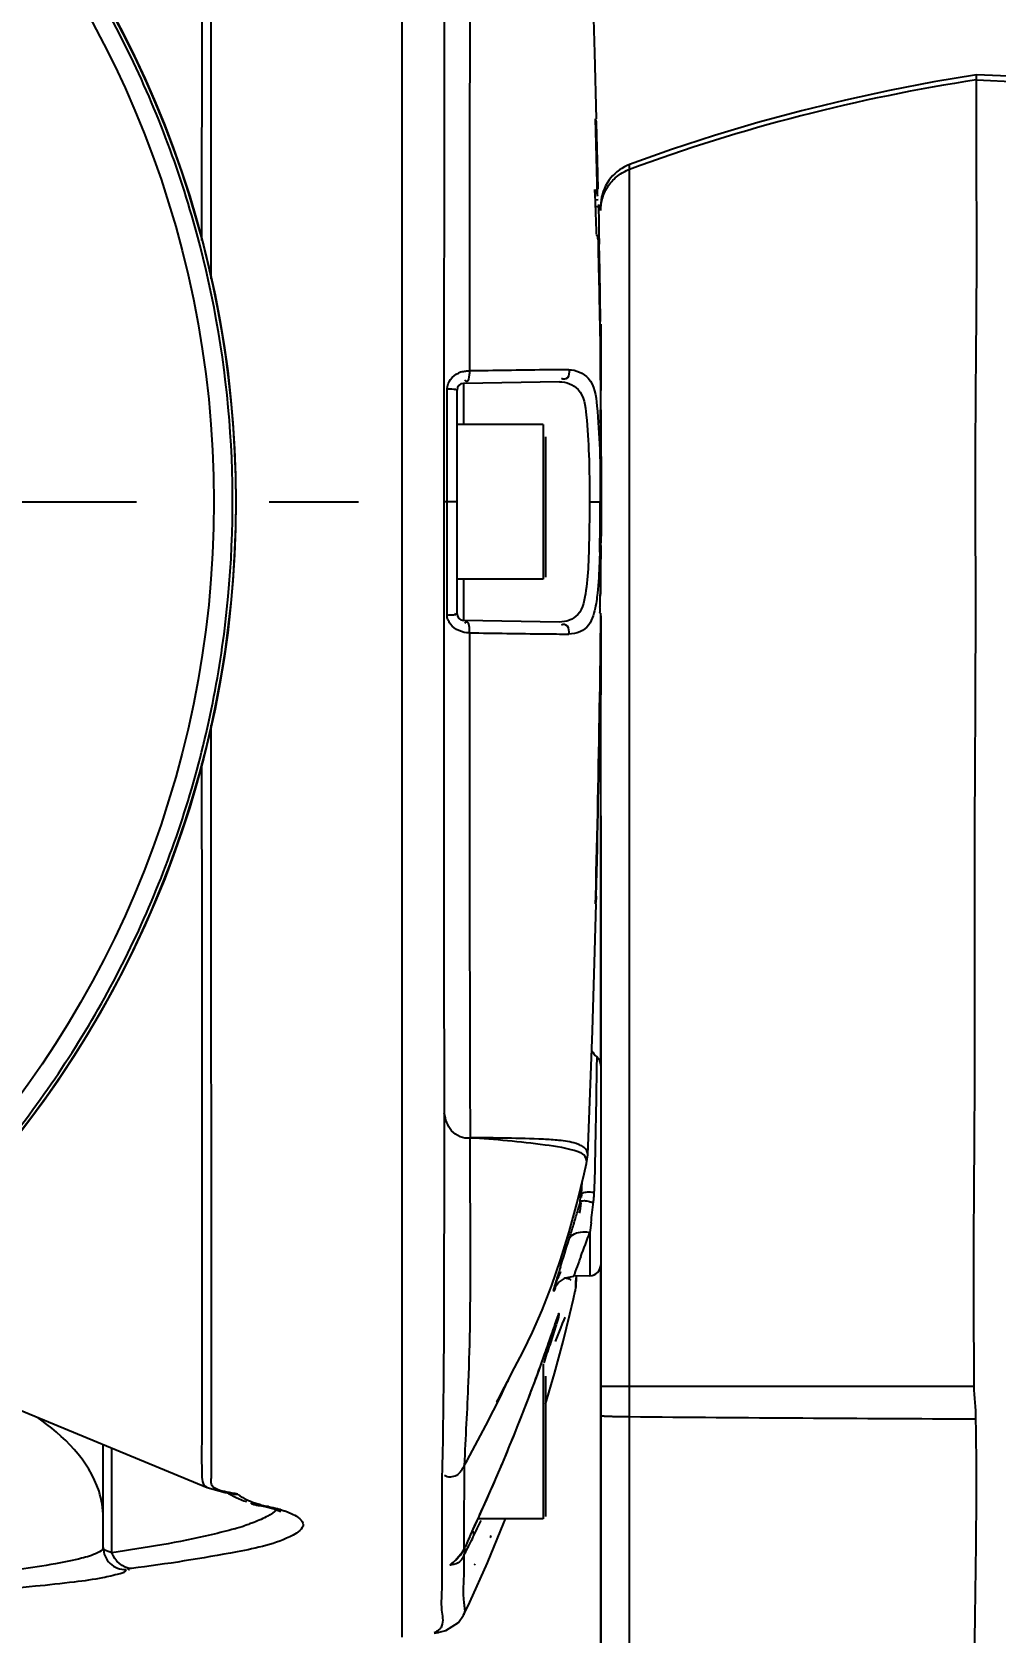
# Model space of a CAD drawing. Header units: millimetres. Extents: x 4086 to 8300, y 123 to 1549.
# Drawn here: x 7161.54 to 7172.44, y 827.44 to 845.55 of the extents above; entities that cross this region are included whole.
import ezdxf

# ---------------------------------------------------------------- set-up
doc = ezdxf.new("R2010")
doc.units = ezdxf.units.MM
doc.linetypes.add('CENTER', pattern=[0.6, 0.375, -0.075, 0.075, -0.075])
for name, color, linetype in [('中心线', 7, 'Continuous'), ('外形图', 7, 'Continuous'), ('尺寸标注', 7, 'Continuous')]:
    doc.layers.add(name, color=color, linetype=linetype)
doc.styles.add('思源黑', font='SourceHanSansCN-Normal.ttf')
doc.dimstyles.new('尺寸标注_1_4比例', dxfattribs={"dimtxt": 7, "dimasz": 6, "dimexe": 2, "dimexo": 1.5, "dimgap": 1, "dimtad": 1, "dimdec": 1, "dimlfac": 4, "dimdsep": 46, "dimtxsty": '思源黑', "dimcen": 0.09, "dimadec": 0, "dimazin": 0, "dimtp": 0.01, "dimtm": 0.01, "dimtfac": 1, "dimtdec": 1, "dimtofl": 0, "dimtmove": 0, "dimatfit": 3, "dimfxl": 1, "dimtolj": 1, "dimarcsym": 0})

# ---------------------------------------------------------------- blocks, each defined once
blk = doc.blocks.new('*D958')
at = {"layer": 'Defpoints', "color": 0}
for p in [(7181.006, 869.331), (7122.846, 830.481), (7181.006, 827.828)]:
    blk.add_point(p, dxfattribs=at)
at = {"layer": '尺寸标注', "color": 0, "lineweight": -2}
for p, q in [((7122.846, 831.981), (7122.846, 871.331)), ((7181.006, 829.328), (7181.006, 871.331)), ((7128.846, 869.331), (7175.006, 869.331))]:
    blk.add_line(p, q, dxfattribs=at)
at = {"layer": '尺寸标注', "color": 0}
for points in [[(7128.846, 870.331), (7128.846, 868.331), (7122.846, 869.331)], [(7175.006, 868.331), (7175.006, 870.331), (7181.006, 869.331)]]:
    blk.add_solid(points, dxfattribs=at)
at = {"layer": '尺寸标注', "color": 0, "insert": (7151.926, 873.96), "char_height": 7, "attachment_point": 5, "style": '思源黑'}
blk.add_mtext('\\A1;232.6', dxfattribs=at)
blk = doc.blocks.new('*D990')
at = {"layer": 'Defpoints', "color": 0}
for p in [(7182.866, 882.152), (7182.866, 707.18), (7121.564, 706.117)]:
    blk.add_point(p, dxfattribs=at)
at = {"layer": '尺寸标注', "color": 0, "lineweight": -2}
for p, q in [((7121.564, 707.617), (7121.564, 884.152)), ((7182.866, 708.68), (7182.866, 884.152)), ((7127.564, 882.152), (7176.866, 882.152))]:
    blk.add_line(p, q, dxfattribs=at)
at = {"layer": '尺寸标注', "color": 0}
for points in [[(7127.564, 883.152), (7127.564, 881.152), (7121.564, 882.152)], [(7176.866, 881.152), (7176.866, 883.152), (7182.866, 882.152)]]:
    blk.add_solid(points, dxfattribs=at)
at = {"layer": '尺寸标注', "color": 0, "insert": (7152.215, 886.777), "char_height": 7, "attachment_point": 5, "style": '思源黑'}
blk.add_mtext('\\A1;245.2', dxfattribs=at)

msp = doc.modelspace()

# ---------------------------------------------------------------- linework, layer by layer
at = {"layer": '中心线', "linetype": 'CENTER', "ltscale": 20}
msp.add_line((7152.2176, 840.2368), (7165.2273, 840.2368), dxfattribs=at)
at = {"layer": '外形图'}
for p, q in [((7165.7176, 853.0787), (7165.7176, 842.2934)), ((7163.5631, 842.7594), (7163.5647, 850.886)), ((7172.2189, 845.0093), (7172.2187, 845.0663)), ((7167.9156, 844.2809), (7167.9069, 844.5701)), ((7167.9181, 844.5266), (7167.9254, 844.2372)), ((7167.9236, 843.9892), (7167.9156, 844.2809)), ((7167.9254, 844.2372), (7167.9321, 843.9455)), ((7167.9309, 843.6951), (7167.9236, 843.9892)), ((7168.2939, 843.9978), (7168.294, 844.0513)), ((7168.2943, 830.2368), (7168.2939, 843.9978)), ((7167.9321, 843.9455), (7167.9358, 843.7721)), ((7167.9055, 843.6927), (7167.9025, 843.7714)), ((7167.9383, 843.6516), (7167.9071, 843.6491)), ((7167.942, 843.601), (7167.9425, 843.5814)), ((7167.9426, 843.5753), (7167.9099, 843.5727)), ((7167.9425, 843.5814), (7167.9426, 843.5753)), ((7167.9426, 843.5753), (7167.9455, 843.4091)), ((7167.9455, 843.4091), (7167.9482, 843.2424)), ((7167.9482, 843.2424), (7167.9489, 843.1953)), ((7167.9428, 843.152), (7167.9419, 843.1951)), ((7167.9441, 843.0845), (7167.9428, 843.152)), ((7167.9475, 842.903), (7167.9441, 843.0845)), ((7167.9475, 843.1516), (7167.9522, 842.8589)), ((7167.9489, 843.1953), (7167.9496, 843.1516)), ((7167.9524, 842.611), (7167.9475, 842.903)), ((7167.9522, 842.8589), (7167.9564, 842.5669)), ((7167.9568, 842.3201), (7167.9524, 842.611)), ((7167.9564, 842.5669), (7167.96, 842.2766)), ((7165.7176, 842.2934), (7165.7176, 842.2594)), ((7165.7176, 842.2594), (7165.7176, 838.2249)), ((7167.9581, 842.3057), (7167.9568, 842.3201)), ((7167.9676, 842.2456), (7167.9676, 841.4949)), ((7167.9676, 841.4949), (7167.9676, 842.2043)), ((7166.1943, 841.5852), (7166.1944, 841.5099)), ((7166.1944, 841.5099), (7166.1946, 841.1169)), ((7166.23, 841.0891), (7166.2295, 841.5164)), ((7166.3426, 838.9718), (7166.3426, 841.5019)), ((7167.5, 841.5958), (7166.4163, 841.5769)), ((7166.4163, 841.5769), (7166.4163, 841.1118)), ((7167.9656, 841.2766), (7167.9671, 841.2766)), ((7167.9671, 841.2766), (7167.9677, 841.2766)), ((7167.9677, 841.2766), (7167.9698, 840.9268)), ((7167.3176, 841.1118), (7166.3426, 841.1118)), ((7167.3176, 841.1118), (7167.3176, 839.3618)), ((7167.3426, 840.9732), (7167.3426, 839.3868)), ((7167.9698, 840.9268), (7167.9711, 840.5802)), ((7167.9711, 840.5802), (7167.9715, 840.2368)), ((7166.3426, 840.2368), (7166.1947, 840.2368)), ((7167.8405, 840.2368), (7167.9708, 840.2368)), ((7167.9706, 840.0408), (7167.9708, 840.2368)), ((7167.9715, 840.2368), (7167.9715, 840.0832)), ((7167.9703, 839.9182), (7167.9706, 840.0408)), ((7167.9715, 840.0832), (7167.9712, 839.9181)), ((7167.9691, 839.6455), (7167.9701, 839.8437)), ((7167.9701, 839.8437), (7167.9703, 839.9182)), ((7167.9712, 839.9181), (7167.9708, 839.774)), ((7167.9567, 839.67), (7167.9559, 839.6433)), ((7167.9644, 839.6721), (7167.9651, 839.7426)), ((7167.9651, 839.7426), (7167.9675, 839.7426)), ((7167.9676, 839.6627), (7167.9664, 839.5055)), ((7167.9675, 839.7426), (7167.9682, 839.7426)), ((7167.9682, 839.7426), (7167.9676, 839.6627)), ((7167.9608, 839.3389), (7167.9622, 839.4659)), ((7166.1946, 839.3568), (7166.1944, 838.9638)), ((7166.2295, 838.9573), (7166.23, 839.3846)), ((7167.3176, 839.3618), (7166.3426, 839.3618)), ((7166.4163, 839.3618), (7166.4163, 838.8968)), ((7167.9602, 839.2819), (7167.9608, 839.3389)), ((7166.1944, 838.9638), (7166.1943, 838.8885)), ((7167.5, 838.8779), (7166.4163, 838.8968)), ((7167.9676, 838.9466), (7167.9676, 838.0544)), ((7167.9676, 833.9045), (7167.9676, 838.9444)), ((7165.7176, 838.2249), (7165.7176, 838.1919)), ((7165.7176, 838.1919), (7165.7176, 827.3954)), ((7167.9585, 838.0266), (7167.9574, 837.942)), ((7167.9579, 838.0099), (7167.9585, 838.0266)), ((7163.5647, 829.5944), (7163.5632, 837.7145)), ((7167.9676, 836.6879), (7167.9676, 833.864)), ((7167.9087, 835.692), (7167.911, 835.7767)), ((7167.9219, 833.8355), (7167.9159, 833.4903)), ((7167.9239, 833.9589), (7167.9219, 833.8355)), ((7167.9676, 833.864), (7167.9676, 831.6097)), ((7167.78, 832.6375), (7167.8078, 832.7553)), ((7167.8078, 832.7553), (7167.8211, 832.8527)), ((7167.6996, 832.3126), (7167.78, 832.6375)), ((7167.8985, 832.6044), (7167.8949, 832.44)), ((7167.7349, 832.312), (7167.7433, 832.4654)), ((7167.7433, 832.4654), (7167.7449, 832.495)), ((7167.7499, 832.3995), (7167.7472, 832.3703)), ((7167.7499, 832.3995), (7167.7582, 832.5492)), ((7167.7428, 832.273), (7167.7429, 832.2735)), ((7167.7429, 832.2735), (7167.7449, 832.3101)), ((7167.8583, 832.0845), (7167.8448, 831.9749)), ((7167.8448, 831.9749), (7167.8448, 831.4847)), ((7167.5122, 831.5839), (7167.5054, 831.5624)), ((7167.5699, 831.4615), (7167.6637, 831.4815)), ((7167.8448, 831.4847), (7167.6637, 831.4815)), ((7167.6895, 831.374), (7167.6951, 831.4799)), ((7167.6934, 831.4402), (7167.6954, 831.4799)), ((7167.6949, 831.4645), (7167.6954, 831.4751)), ((7167.6954, 831.4751), (7167.6955, 831.477)), ((7167.6955, 831.477), (7167.696, 831.4856)), ((7167.9676, 831.6097), (7167.9676, 818.2281)), ((7167.9676, 816.8915), (7167.9676, 831.6097)), ((7167.66, 831.2222), (7167.6806, 831.3125)), ((7167.6795, 831.3089), (7167.68, 831.3102)), ((7167.6858, 831.4037), (7167.6884, 831.4619)), ((7167.6887, 831.3639), (7167.6895, 831.3742)), ((7167.6891, 831.3729), (7167.6895, 831.3742)), ((7167.6895, 831.3742), (7167.6895, 831.3744)), ((7167.6897, 831.3725), (7167.6898, 831.3727)), ((7167.6898, 831.3727), (7167.6913, 831.3935)), ((7167.6905, 831.3959), (7167.6933, 831.4396)), ((7167.6935, 831.439), (7167.6949, 831.4645)), ((7167.6199, 831.0509), (7167.66, 831.2222)), ((7167.457, 830.9501), (7167.4604, 830.9599)), ((7167.5428, 830.741), (7167.6199, 831.0509)), ((7167.5662, 831.0118), (7167.5679, 831.0153)), ((7167.2983, 830.4955), (7167.3247, 830.5694)), ((7167.3247, 830.5694), (7167.3717, 830.7029)), ((7160.1515, 830.4811), (7163.5184, 829.0887)), ((7167.3176, 830.4868), (7167.3176, 828.7368)), ((7167.3426, 830.3482), (7167.3426, 828.7618)), ((7168.2943, 830.2368), (7172.1927, 830.2368)), ((7168.294, 825.9028), (7168.2947, 829.8912)), ((7162.3415, 828.7485), (7162.3415, 829.5754)), ((7162.4396, 828.3524), (7162.4396, 829.5349)), ((7166.4249, 829.3397), (7166.4232, 829.1402)), ((7166.1715, 829.1796), (7166.1701, 828.6415)), ((7166.4232, 829.1402), (7166.4213, 828.7524)), ((7166.7225, 829.0535), (7166.7669, 829.1551)), ((7163.5184, 829.0887), (7163.7189, 829.0337)), ((7163.7189, 829.0337), (7163.8144, 829.0174)), ((7163.752, 829.0281), (7163.7591, 829.0228)), ((7163.9319, 828.9406), (7163.9619, 828.9304)), ((7166.6347, 828.8559), (7166.6784, 828.9536)), ((7166.6784, 828.9536), (7166.7225, 829.0535)), ((7162.3415, 828.6356), (7162.3415, 828.7485)), ((7164.0855, 828.8886), (7164.1325, 828.8805)), ((7164.1325, 828.8805), (7164.2013, 828.8669)), ((7164.2013, 828.8669), (7164.2461, 828.856)), ((7164.2461, 828.856), (7164.255, 828.8535)), ((7164.2659, 828.8501), (7164.255, 828.8535)), ((7164.264, 828.8506), (7164.3484, 828.8192)), ((7166.4213, 828.7524), (7166.4205, 828.3875)), ((7162.3415, 828.5226), (7162.3415, 828.6356)), ((7166.1701, 828.6415), (7166.1697, 827.9709)), ((7166.4873, 828.5332), (7166.5269, 828.6192)), ((7166.5269, 828.6192), (7166.5276, 828.6207)), ((7166.5276, 828.6207), (7166.55, 828.6695)), ((7167.3176, 828.7368), (7166.5808, 828.7368)), ((7166.6868, 828.2388), (7166.8728, 828.6885)), ((7166.8728, 828.6885), (7166.8913, 828.7368)), ((7162.3415, 828.4095), (7162.3415, 828.5226)), ((7166.4062, 828.3602), (7166.4219, 828.3903)), ((7166.4205, 828.3875), (7166.4219, 828.3903)), ((7166.4192, 828.3215), (7166.4193, 828.1367)), ((7166.487, 827.792), (7166.6868, 828.2388)), ((7166.4173, 827.6439), (7166.487, 827.792)), ((7166.2146, 827.4723), (7166.3607, 827.5628)), ((7166.3607, 827.5628), (7166.4173, 827.6448)), ((7166.4181, 827.6456), (7166.4173, 827.6439)), ((7166.1252, 827.4489), (7166.0852, 827.4442)), ((7166.0855, 827.4424), (7166.1322, 827.4503)), ((7166.1244, 827.4689), (7166.119, 827.4649)), ((7166.1252, 827.4489), (7166.2146, 827.4723)), ((7166.1322, 827.4503), (7166.1252, 827.4489))]:
    msp.add_line(p, q, dxfattribs=at)
for points in [[(7167.9218, 844.5705), (7167.903, 845.3166), (7167.8752, 846.2179), (7167.8419, 847.1218), (7167.8211, 847.6223)], [(7172.2187, 845.0663), (7171.7367, 844.9866), (7171.2348, 844.8907), (7170.7355, 844.782), (7170.2389, 844.6605), (7169.7456, 844.5264), (7169.2557, 844.3797), (7168.7697, 844.2206), (7168.294, 844.0513)], [(7177.2176, 844.8616), (7175.7046, 844.9211), (7174.0294, 844.9897), (7172.2187, 845.0663)], [(7168.294, 844.0512), (7168.2679, 844.0406), (7168.2371, 844.026), (7168.2074, 844.0092), (7168.1789, 843.9905), (7168.1517, 843.9698), (7168.126, 843.9474), (7168.1019, 843.9233), (7168.0795, 843.8975), (7168.0589, 843.8704), (7168.0402, 843.8418), (7168.0235, 843.8121), (7168.0089, 843.7813), (7167.9964, 843.7495), (7167.9861, 843.717), (7167.978, 843.6839), (7167.9722, 843.6503), (7167.9687, 843.6163), (7167.9676, 843.5823)], [(7167.9692, 841.2766), (7167.9643, 841.9421), (7167.9606, 842.2766)], [(7167.9578, 837.942), (7167.9643, 838.5316), (7167.9678, 838.9787)], [(7167.8211, 832.8515), (7167.8419, 833.3519), (7167.8752, 834.2558), (7167.903, 835.1571), (7167.9165, 835.6918)], [(7167.3042, 831.0944), (7167.4114, 831.3681), (7167.5136, 831.6648), (7167.6099, 831.9818), (7167.6996, 832.3126)], [(7167.7289, 832.1924), (7167.7356, 832.2189), (7167.7403, 832.2461), (7167.7429, 832.2735)], [(7167.4519, 831.357), (7167.4488, 831.35), (7167.4528, 831.3575), (7167.4896, 831.4063), (7167.5699, 831.4615)], [(7167.6834, 831.3278), (7167.6862, 831.3429), (7167.6887, 831.3639)], [(7166.9137, 830.2893), (7166.9945, 830.4427), (7167.0901, 830.6295), (7167.1953, 830.8474), (7167.3042, 831.0944)], [(7167.4109, 830.8157), (7167.4658, 830.9753), (7167.4746, 831.0008), (7167.4816, 831.0203), (7167.4864, 831.0335), (7167.4869, 831.0347)], [(7167.4555, 830.7422), (7167.5154, 830.8906), (7167.5373, 830.9443), (7167.5542, 830.9847), (7167.5662, 831.0118)], [(7167.3426, 830.0315), (7167.4452, 830.3801), (7167.5428, 830.741)], [(7167.3717, 830.7029), (7167.3923, 830.762), (7167.4109, 830.8157)], [(7167.208, 830.2485), (7167.2399, 830.3348), (7167.2701, 830.4172), (7167.2983, 830.4955)], [(7166.8, 830.0739), (7166.7917, 830.0576), (7166.8066, 830.0862), (7166.8499, 830.1686), (7166.9137, 830.2893)], [(7167.1021, 829.9702), (7167.139, 830.0658), (7167.1743, 830.1587), (7167.208, 830.2485)], [(7166.7669, 829.1551), (7166.8112, 829.2578), (7166.8552, 829.3612), (7166.8987, 829.4647), (7166.9414, 829.568), (7166.9833, 829.6707), (7167.0242, 829.7722), (7167.0638, 829.8722), (7167.1021, 829.9702)], [(7163.7591, 829.0228), (7163.8455, 828.9757), (7163.9319, 828.9406)], [(7166.55, 828.6695), (7166.5918, 828.761), (7166.6347, 828.8559)], [(7166.3208, 828.2625), (7166.3218, 828.2625), (7166.4062, 828.3602)]]:
    msp.add_lwpolyline(points, dxfattribs=at)
for radius in [11.625, 11.375]:
    msp.add_circle((7152.2176, 840.2368), radius, dxfattribs=at)
for centre, radius, start, end in [((7152.2176, 840.2368), 11.625, 262.871, 247.12901), ((7152.2176, 840.2368), 11.625, 262.87101, 247.12901), ((7175.2433, 825.1528), 20.0855, 98.66049, 110.24218), ((7224.0076, 2054.5712), 1210.6701, 267.5483169, 267.785081), ((7086.2896, 840.6331), 81.6732, 1.851174, 2.14692), ((7167.624, 843.148), 0.3209, 17.85613, 22.61992), ((7167.0254, 842.23), 0.9358, 2.85341, 4.64269), ((7166.4564, 841.4921), 0.2246, 106.62644, 115.84556), ((7169.7374, 644.9928), 196.7514, 90.701358, 90.94767), ((7167.9545, 787.5335), 54.1995, 90.36714, 90.66119), ((7166.4176, 841.5019), 0.075, 91, 180), ((7062.1665, 840.2306), 105.8043, 0.37692, 0.566423), ((7061.8008, 840.2278), 106.17, 0.190127, 0.377157), ((7062.9578, 840.2312), 105.013, 0.003073, 0.19034), ((7145.5235, 840.2105), 22.4398, 358.78848, 0.06715), ((7152.2633, 840.0839), 15.6988, 358.48926, 358.73054), ((7197.36, 839.2416), 29.3948, 179.48562, 179.72321), ((7192.1307, 839.0371), 24.1717, 179.41966, 179.75758), ((7130.5504, 839.6298), 37.4192, 359.2988, 359.55148), ((7178.465, 839.0934), 10.5059, 179.74941, 180.24699), ((7166.4176, 838.9718), 0.075, 180, 269), ((7169.0822, 989.9925), 151.2584, 269.015524, 269.336079), ((7167.9546, 892.9341), 54.1934, 269.33905, 269.63268), ((7165.032, 838.1043), 2.9274, 356.82319, 358.15227), ((7003.6317, 840.1957), 164.3387, 358.459177, 359.214257), ((6992.2411, 840.1106), 175.7297, 358.586768, 359.292918), ((7168.0865, 834.1488), 0.25, 207.61683, 229.41776), ((7167.8426, 833.864), 0.125, 0, 49.41776), ((7166.6352, 832.4655), 1.2599, 355.22899, 357.0396), ((7166.5695, 832.4689), 1.3257, 357.03851, 358.74697), ((7144.921, 838.9428), 23.758, 343.43768, 343.79617), ((7109.7604, 839.2216), 58.5346, 352.996511, 353.11074), ((7127.7007, 837.0536), 40.4638, 353.11133, 353.28324), ((7166.7052, 832.4596), 1.1896, 353.3011, 355.23022), ((7139.2903, 840.6405), 29.6391, 342.8459, 343.1136), ((7142.9084, 839.5417), 25.8579, 343.11459, 343.43692), ((7123.9039, 845.4296), 45.7535, 342.38535, 342.79841), ((7135.1449, 844.1178), 34.8816, 339.15108, 339.62774), ((7167.8426, 831.6097), 0.125, 271, 0), ((7152.6071, 835.3736), 15.5057, 341.67611, 342.46166), ((7146.4478, 837.9826), 22.154, 339.25316, 340.2839), ((7153.2078, 836.7795), 15.1672, 330.62519, 334.48684), ((7152.9563, 836.9026), 15.4471, 334.47678, 334.74704), ((7146.6935, 837.8924), 21.8923, 337.95402, 339.24614), ((7174.8571, 1537.2927), 707.4319, 269.4684921, 269.7856611), ((7146.1968, 838.0954), 22.4289, 337.15845, 337.94957), ((7145.5584, 838.3615), 23.1206, 336.52211, 337.1648), ((7141.2067, 840.2803), 27.8764, 335.27163, 336.46809), ((7163.8507, 829.2587), 0.244, 261.43814, 273.0933), ((7164.125, 829.1274), 0.2419, 260.5765, 273.10019), ((7163.5872, 825.566), 3.3653, 79.33482, 80.57728), ((7162.8932, 831.8613), 3.3699, 286.09376, 288.15491), ((7155.3597, 834.0418), 12.4526, 333.73788, 334.68523), ((7162.5913, 828.4106), 0.2498, 180.25056, 272.19253), ((7193.5725, 816.028), 29.8327, 155.21723, 155.52512), ((7160.5022, 831.482), 6.7082, 332.4196, 333.09408), ((7158.8641, 832.314), 8.5454, 333.08961, 333.72989), ((7162.0878, 830.871), 5.1912, 333.13594, 333.42467), ((7162.1753, 830.6077), 4.8204, 331.72213, 332.4237), ((7165.3998, 828.9875), 1.3789, 325.85742, 326.40825)]:
    msp.add_arc(centre, radius, start, end, dxfattribs=at)
for points, knots in [([(7150.7793, 828.7371), (7150.9683, 828.7135), (7151.3477, 828.6778), (7151.9185, 828.6492), (7152.4901, 828.648), (7153.6304, 828.7034), (7155.3295, 828.9969), (7157.4713, 829.8248), (7159.4101, 831.0562), (7161.0697, 832.6437), (7162.3861, 834.5257), (7163.3081, 836.6292), (7163.8001, 838.8725), (7163.8428, 841.1689), (7163.4349, 843.4287), (7162.7316, 845.2104), (7161.9691, 846.5302), (7161.0805, 847.7687), (7159.747, 849.1434), (7158.1697, 850.2295), (7156.8005, 850.8996), (7155.3725, 851.4318), (7154.2464, 851.6704), (7153.4904, 851.7539)], [0, 0, 0, 0, 0.0156445, 0.0312904, 0.0469344, 0.0625797, 0.1250641, 0.1875487, 0.2500332, 0.3125178, 0.3750024, 0.4374869, 0.4999715, 0.562456, 0.6249406, 0.6874251, 0.7187054, 0.7499857, 0.8124703, 0.8749548, 0.9062351, 0.9375154, 1, 1, 1, 1]), ([(7163.4576, 843.1944), (7163.4585, 844.2857), (7163.4589, 845.8481), (7163.4587, 847.8105), (7163.4591, 849.0129), (7163.4582, 849.9672), (7163.4602, 850.7038), (7163.4568, 851.0964), (7163.4608, 851.3611), (7163.516, 851.384)], [0, 0, 0, 0, 0.3993084, 0.5713636, 0.7187834, 0.8376709, 0.9248913, 0.9781306, 1, 1, 1, 1]), ([(7166.4908, 847.4268), (7166.4889, 847.0024), (7166.4868, 845.0992), (7166.481, 843.196), (7166.4834, 841.7173)], [0, 0, 0, 0, 0.2230276, 1, 1, 1, 1]), ([(7166.1985, 847.1474), (7166.1967, 846.7289), (7166.2018, 844.8749), (7166.1933, 843.0208), (7166.1943, 841.5852)], [0, 0, 0, 0, 0.2257222, 1, 1, 1, 1]), ([(7172.1927, 830.2367), (7172.1915, 830.4656), (7172.1874, 830.923), (7172.1861, 831.6079), (7172.1899, 832.2899), (7172.197, 833.1892), (7172.201, 834.2951), (7172.1975, 835.3865), (7172.198, 836.2393), (7172.2014, 837.0578), (7172.2074, 838.0421), (7172.2099, 839.1709), (7172.207, 840.0652), (7172.2063, 840.7399), (7172.209, 841.3545), (7172.2155, 842.0616), (7172.2216, 842.8325), (7172.2209, 843.4955), (7172.2172, 844.0445), (7172.2177, 844.4752), (7172.2195, 844.7835), (7172.2188, 844.948), (7172.2189, 845.0093)], [0, 0, 0, 0, 0.0464944, 0.092888, 0.1390871, 0.1849932, 0.2755209, 0.3636762, 0.4066263, 0.4487031, 0.5298833, 0.6065181, 0.6779409, 0.7115027, 0.7435346, 0.8027504, 0.8550926, 0.9001006, 0.9373738, 0.9666004, 0.9875475, 1, 1, 1, 1]), ([(7167.9069, 844.5701), (7167.9094, 844.563), (7167.9136, 844.5486), (7167.9168, 844.5339), (7167.9181, 844.5266)], [0, 0, 0, 0, 0.5049847, 1, 1, 1, 1]), ([(7167.9676, 843.5308), (7167.9676, 843.5811), (7167.9831, 843.6823), (7168.0509, 843.8198), (7168.1568, 843.9308), (7168.2466, 843.9804), (7168.2939, 843.9978)], [0, 0, 0, 0, 0.2496682, 0.4995029, 0.7496107, 1, 1, 1, 1]), ([(7167.9025, 843.7714), (7167.9092, 843.7592), (7167.9204, 843.7343), (7167.928, 843.7081), (7167.9309, 843.6951)], [0, 0, 0, 0, 0.5129416, 1, 1, 1, 1]), ([(7167.9419, 843.1951), (7167.9404, 843.2037), (7167.9369, 843.221), (7167.9321, 843.2379), (7167.9294, 843.2464)], [0, 0, 0, 0, 0.495752, 1, 1, 1, 1]), ([(7166.3921, 841.7073), (7166.407, 841.7117), (7166.4374, 841.7176), (7166.4682, 841.7182), (7166.4833, 841.7175)], [0, 0, 0, 0, 0.5074479, 1, 1, 1, 1]), ([(7166.4833, 841.7173), (7166.4839, 841.6856), (7166.4816, 841.6511), (7166.4585, 841.5872), (7166.436, 841.6048), (7166.431, 841.6126)], [0, 0, 0, 0, 0.619372, 0.8185473, 1, 1, 1, 1]), ([(7167.6072, 841.7319), (7167.6098, 841.7011), (7167.6175, 841.6354), (7167.5403, 841.6157), (7167.5231, 841.6305)], [0, 0, 0, 0, 0.5772956, 1, 1, 1, 1]), ([(7167.6072, 841.7319), (7167.6875, 841.7324), (7167.8906, 841.6423), (7167.9336, 841.2576), (7167.9623, 840.8021), (7167.9633, 840.4349), (7167.9633, 840.2368)], [0, 0, 0, 0, 0.1455513, 0.3422887, 0.6409538, 1, 1, 1, 1]), ([(7166.2303, 841.5164), (7166.2563, 841.5161), (7166.2739, 841.5155), (7166.3373, 841.5108), (7166.3182, 841.5053), (7166.3132, 841.5046)], [0, 0, 0, 0, 0.6934888, 0.8661589, 1, 1, 1, 1]), ([(7167.5, 841.5958), (7167.5765, 841.5971), (7167.7698, 841.5171), (7167.8125, 841.1604), (7167.8392, 840.7467), (7167.8405, 840.4149), (7167.8405, 840.2368)], [0, 0, 0, 0, 0.1515994, 0.3510507, 0.6474658, 1, 1, 1, 1]), ([(7167.833, 839.6873), (7167.8317, 839.6455), (7167.826, 839.4943), (7167.8165, 839.3429), (7167.8005, 839.2346)], [0, 0, 0, 0, 0.2764315, 1, 1, 1, 1]), ([(7167.9559, 839.6433), (7167.9547, 839.5988), (7167.9493, 839.4377), (7167.9401, 839.2764), (7167.9255, 839.1605)], [0, 0, 0, 0, 0.2755653, 1, 1, 1, 1]), ([(7167.9655, 839.3836), (7167.9655, 839.3729), (7167.9705, 839.3643), (7167.9625, 839.3415), (7167.9658, 839.3415)], [0, 0, 0, 0, 0.7642202, 1, 1, 1, 1]), ([(7167.8005, 839.2346), (7167.7864, 839.1396), (7167.7628, 838.9474), (7167.5747, 838.8766), (7167.5, 838.8779)], [0, 0, 0, 0, 0.5625121, 1, 1, 1, 1]), ([(7167.9255, 839.1605), (7167.9214, 839.1277), (7167.905, 839.0196), (7167.8766, 838.9079), (7167.8322, 838.8449)], [0, 0, 0, 0, 0.299858, 1, 1, 1, 1]), ([(7166.1943, 838.8885), (7166.194, 838.3886), (7166.1934, 836.5346), (7166.1927, 834.6805), (7166.1985, 833.3263)], [0, 0, 0, 0, 0.269591, 1, 1, 1, 1]), ([(7166.2303, 838.9573), (7166.2563, 838.9576), (7166.2739, 838.9582), (7166.3373, 838.9629), (7166.3182, 838.9684), (7166.3132, 838.9691)], [0, 0, 0, 0, 0.6934824, 0.8661457, 1, 1, 1, 1]), ([(7166.2671, 838.8557), (7166.2561, 838.8706), (7166.2378, 838.9027), (7166.2303, 838.9394), (7166.2303, 838.9573)], [0, 0, 0, 0, 0.5083321, 1, 1, 1, 1]), ([(7167.9613, 838.978), (7167.9562, 838.9779), (7167.9669, 839.0156), (7167.9593, 839.0299), (7167.9592, 839.0481)], [0, 0, 0, 0, 0.2191937, 1, 1, 1, 1]), ([(7166.4832, 838.7571), (7166.4819, 838.7982), (7166.4882, 838.9027), (7166.4348, 838.8687), (7166.4308, 838.8612)], [0, 0, 0, 0, 0.82926, 1, 1, 1, 1]), ([(7166.4834, 838.7564), (7166.4825, 838.2385), (7166.4854, 836.3353), (7166.4844, 834.4321), (7166.4908, 833.0469)], [0, 0, 0, 0, 0.2721488, 1, 1, 1, 1]), ([(7167.6072, 838.7418), (7167.6098, 838.7726), (7167.6175, 838.8383), (7167.5403, 838.858), (7167.5231, 838.8432)], [0, 0, 0, 0, 0.5773422, 1, 1, 1, 1]), ([(7163.516, 829.0897), (7163.4608, 829.1126), (7163.4571, 829.3774), (7163.46, 829.7698), (7163.4583, 830.5065), (7163.4591, 831.4609), (7163.4588, 832.6634), (7163.4588, 834.6259), (7163.4587, 836.1883), (7163.4577, 837.2797)], [0, 0, 0, 0, 0.0218562, 0.0751027, 0.1623249, 0.2812135, 0.4286342, 0.6006918, 1, 1, 1, 1]), ([(7167.9173, 835.7766), (7167.9164, 835.7625), (7167.914, 835.7342), (7167.9107, 835.7061), (7167.9087, 835.692)], [0, 0, 0, 0, 0.4991069, 1, 1, 1, 1]), ([(7166.1985, 833.3263), (7166.1973, 832.7435), (7166.1933, 831.3613), (7166.1922, 829.9789), (7166.1715, 829.1796)], [0, 0, 0, 0, 0.4215993, 1, 1, 1, 1]), ([(7166.4885, 833.0422), (7166.4153, 833.03), (7166.2517, 833.1045), (7166.2126, 833.2548), (7166.1985, 833.326)], [0, 0, 0, 0, 0.5051982, 1, 1, 1, 1]), ([(7166.4886, 833.0422), (7166.4846, 832.1216), (7166.5133, 830.886), (7166.4368, 829.6534), (7166.4249, 829.3397)], [0, 0, 0, 0, 0.7457065, 1, 1, 1, 1]), ([(7167.7115, 832.8856), (7167.5914, 832.9276), (7167.1807, 832.987), (7166.7725, 833.0273), (7166.4886, 833.0422)], [0, 0, 0, 0, 0.3091241, 1, 1, 1, 1]), ([(7167.4959, 833.0156), (7167.4372, 833.0216), (7167.1023, 833.04), (7166.767, 833.0423), (7166.4908, 833.0469)], [0, 0, 0, 0, 0.1760172, 1, 1, 1, 1]), ([(7167.7265, 832.9649), (7167.7142, 832.9703), (7167.6401, 832.9979), (7167.5609, 833.009), (7167.4959, 833.0156)], [0, 0, 0, 0, 0.1708977, 1, 1, 1, 1]), ([(7167.8212, 832.8526), (7167.8224, 832.8837), (7167.7911, 832.9356), (7167.7448, 832.957), (7167.7265, 832.9649)], [0, 0, 0, 0, 0.6085951, 1, 1, 1, 1]), ([(7167.8078, 832.7553), (7167.8155, 832.7889), (7167.7933, 832.8598), (7167.7343, 832.8777), (7167.7115, 832.8856)], [0, 0, 0, 0, 0.5877239, 1, 1, 1, 1]), ([(7167.7499, 832.3995), (7167.7504, 832.4077), (7167.7716, 832.4311), (7167.8003, 832.4314), (7167.8191, 832.4323)], [0, 0, 0, 0, 0.3047068, 1, 1, 1, 1]), ([(7167.8191, 832.4323), (7167.8288, 832.4328), (7167.8506, 832.4327), (7167.8724, 832.4311), (7167.8844, 832.4299)], [0, 0, 0, 0, 0.4465496, 1, 1, 1, 1]), ([(7167.7352, 832.313), (7167.738, 832.3211), (7167.7641, 832.3391), (7167.7927, 832.3335), (7167.8113, 832.3302)], [0, 0, 0, 0, 0.3120198, 1, 1, 1, 1]), ([(7167.8113, 832.3302), (7167.8208, 832.3284), (7167.842, 832.3235), (7167.8628, 832.317), (7167.8741, 832.3131)], [0, 0, 0, 0, 0.4471007, 1, 1, 1, 1]), ([(7167.6109, 831.8987), (7167.6295, 831.9537), (7167.7372, 831.9889), (7167.8183, 831.9798), (7167.8448, 831.9749)], [0, 0, 0, 0, 0.6830728, 1, 1, 1, 1]), ([(7167.7426, 831.7033), (7167.7359, 831.6855), (7167.7142, 831.6284), (7167.6925, 831.5713), (7167.6784, 831.5316)], [0, 0, 0, 0, 0.3111022, 1, 1, 1, 1]), ([(7167.4321, 831.3141), (7167.4524, 831.3131), (7167.4572, 831.4304), (7167.498, 831.4768), (7167.5171, 831.5309)], [0, 0, 0, 0, 0.2615258, 1, 1, 1, 1]), ([(7167.5054, 831.5624), (7167.4992, 831.5427), (7167.4792, 831.4793), (7167.4591, 831.4159), (7167.4462, 831.372)], [0, 0, 0, 0, 0.3110757, 1, 1, 1, 1]), ([(7167.6784, 831.5316), (7167.674, 831.5192), (7167.6744, 831.5097), (7167.6595, 831.4815), (7167.6637, 831.4815)], [0, 0, 0, 0, 0.7548563, 1, 1, 1, 1]), ([(7167.4462, 831.372), (7167.4419, 831.3577), (7167.4434, 831.3458), (7167.4272, 831.3144), (7167.4321, 831.3141)], [0, 0, 0, 0, 0.7514872, 1, 1, 1, 1]), ([(7167.5542, 831.4585), (7167.5661, 831.4605), (7167.594, 831.4582), (7167.6181, 831.4446), (7167.6301, 831.4358)], [0, 0, 0, 0, 0.446915, 1, 1, 1, 1]), ([(7167.6807, 831.3119), (7167.6842, 831.3218), (7167.6845, 831.3533), (7167.6852, 831.3836), (7167.6858, 831.4037)], [0, 0, 0, 0, 0.3442673, 1, 1, 1, 1]), ([(7167.3031, 830.5087), (7167.3193, 830.5541), (7167.3715, 830.701), (7167.422, 830.8484), (7167.457, 830.9501)], [0, 0, 0, 0, 0.309741, 1, 1, 1, 1]), ([(7167.4659, 830.9431), (7167.4612, 830.9267), (7167.4373, 830.8458), (7167.4124, 830.7652), (7167.3921, 830.701)], [0, 0, 0, 0, 0.2020584, 1, 1, 1, 1]), ([(7167.4604, 830.9599), (7167.4653, 830.9741), (7167.4737, 830.9985), (7167.4823, 831.0229), (7167.4861, 831.033)], [0, 0, 0, 0, 0.5814885, 1, 1, 1, 1]), ([(7167.4861, 831.033), (7167.4888, 831.0407), (7167.4962, 831.0651), (7167.4913, 831.0041), (7167.4761, 830.9779), (7167.4659, 830.9431)], [0, 0, 0, 0, 0.1731209, 0.2275292, 1, 1, 1, 1]), ([(7167.9676, 830.2367), (7167.9676, 830.2368), (7167.9683, 830.2365), (7167.9691, 830.2368), (7167.9711, 830.2366), (7167.9749, 830.2367), (7167.9815, 830.2367), (7167.9914, 830.2367), (7168.0042, 830.2367), (7168.0196, 830.2367), (7168.0376, 830.2367), (7168.0665, 830.2367), (7168.1081, 830.2367), (7168.1641, 830.2368), (7168.2271, 830.2368), (7168.2713, 830.2368), (7168.2943, 830.2368)], [0, 0, 0, 0, 0.0011066, 0.0044243, 0.0099485, 0.0176711, 0.0396639, 0.0702756, 0.1093291, 0.1565987, 0.211811, 0.2746468, 0.4216937, 0.594343, 0.7886075, 1, 1, 1, 1]), ([(7162.3415, 828.7485), (7162.3415, 828.8492), (7162.2626, 829.3167), (7161.8921, 829.6765), (7161.5937, 829.8849)], [0, 0, 0, 0, 0.2166647, 1, 1, 1, 1]), ([(7167.9676, 829.903), (7167.9676, 829.9024), (7167.9703, 829.9017), (7167.974, 829.9009), (7167.9816, 829.9), (7167.9914, 829.8991), (7168.0042, 829.8982), (7168.0265, 829.897), (7168.0606, 829.8956), (7168.1083, 829.8942), (7168.1643, 829.893), (7168.2274, 829.892), (7168.2716, 829.8915), (7168.2947, 829.8912)], [0, 0, 0, 0, 0.0052814, 0.0188148, 0.0409524, 0.0716373, 0.1107164, 0.1579751, 0.2759136, 0.4227552, 0.5951183, 0.789026, 1, 1, 1, 1]), ([(7172.2176, 825.5848), (7172.1891, 826.2892), (7172.201, 827.7169), (7172.2247, 829.1438), (7172.2107, 829.8658)], [0, 0, 0, 0, 0.4940093, 1, 1, 1, 1]), ([(7163.7386, 829.0378), (7163.6746, 829.0516), (7163.5441, 829.0778), (7163.5711, 829.2205), (7163.5644, 829.2833), (7163.5644, 829.3235)], [0, 0, 0, 0, 0.4999515, 0.6925912, 1, 1, 1, 1]), ([(7166.4249, 829.3398), (7166.4023, 829.2975), (7166.3569, 829.2075), (7166.2387, 829.1999), (7166.2009, 829.2245)], [0, 0, 0, 0, 0.5152464, 1, 1, 1, 1]), ([(7163.8639, 829.0151), (7163.8749, 829.005), (7163.9387, 828.9566), (7164.0154, 828.9288), (7164.0775, 828.9103)], [0, 0, 0, 0, 0.1873891, 1, 1, 1, 1]), ([(7164.0082, 828.9152), (7164.0202, 828.9087), (7164.0453, 828.8977), (7164.072, 828.891), (7164.0854, 828.8888)], [0, 0, 0, 0, 0.4997822, 1, 1, 1, 1]), ([(7164.0775, 828.9103), (7164.0873, 828.9073), (7164.1049, 828.9021), (7164.1218, 828.8951), (7164.1289, 828.8913)], [0, 0, 0, 0, 0.561903, 1, 1, 1, 1]), ([(7164.1289, 828.8913), (7164.1305, 828.8904), (7164.1336, 828.8886), (7164.1366, 828.8868), (7164.1381, 828.8859)], [0, 0, 0, 0, 0.5100756, 1, 1, 1, 1]), ([(7164.21, 828.8731), (7164.2281, 828.8697), (7164.2622, 828.8629), (7164.296, 828.855), (7164.3118, 828.8509)], [0, 0, 0, 0, 0.5309486, 1, 1, 1, 1]), ([(7164.3462, 828.841), (7164.3328, 828.8402), (7164.3056, 828.8411), (7164.2789, 828.8465), (7164.2659, 828.8502)], [0, 0, 0, 0, 0.4985116, 1, 1, 1, 1]), ([(7164.3118, 828.8509), (7164.3178, 828.8493), (7164.3293, 828.8462), (7164.3408, 828.8427), (7164.3462, 828.841)], [0, 0, 0, 0, 0.5201497, 1, 1, 1, 1]), ([(7164.3462, 828.841), (7164.3599, 828.8366), (7164.386, 828.8279), (7164.4118, 828.8183), (7164.4241, 828.8136)], [0, 0, 0, 0, 0.5198941, 1, 1, 1, 1]), ([(7164.4241, 828.8136), (7164.4355, 828.8091), (7164.4571, 828.8003), (7164.4783, 828.7906), (7164.4883, 828.7857)], [0, 0, 0, 0, 0.5229755, 1, 1, 1, 1]), ([(7164.4883, 828.7857), (7164.5371, 828.7617), (7164.6697, 828.6707), (7164.5386, 828.577), (7164.4901, 828.5514)], [0, 0, 0, 0, 0.4979821, 1, 1, 1, 1]), ([(7163.8274, 828.6234), (7163.74, 828.5981), (7163.2827, 828.4822), (7162.8162, 828.4067), (7162.4396, 828.3524)], [0, 0, 0, 0, 0.1929513, 1, 1, 1, 1]), ([(7164.0449, 828.695), (7164.0286, 828.6888), (7163.9949, 828.6765), (7163.9609, 828.6649), (7163.9432, 828.6591)], [0, 0, 0, 0, 0.4836451, 1, 1, 1, 1]), ([(7166.527, 828.5318), (7166.5311, 828.541), (7166.5338, 828.5638), (7166.5299, 828.5858), (7166.5257, 828.597)], [0, 0, 0, 0, 0.4582269, 1, 1, 1, 1]), ([(7162.3415, 828.4095), (7162.3387, 828.3805), (7162.2382, 828.3277), (7162.0667, 828.2776), (7161.762, 828.2156), (7161.1487, 828.1269), (7160.1173, 828.0294), (7159.226, 827.9779), (7158.7176, 827.9556)], [0, 0, 0, 0, 0.0237642, 0.0756511, 0.1579639, 0.2708044, 0.5847906, 1, 1, 1, 1]), ([(7162.4396, 828.3524), (7162.4254, 828.356), (7162.3919, 828.3665), (7162.3426, 828.3857), (7162.3415, 828.4095)], [0, 0, 0, 0, 0.3810648, 1, 1, 1, 1]), ([(7164.4901, 828.5514), (7164.295, 828.4484), (7163.6717, 828.3208), (7163.0602, 828.2239), (7162.6598, 828.1741)], [0, 0, 0, 0, 0.353492, 1, 1, 1, 1]), ([(7166.3673, 828.3078), (7166.3773, 828.319), (7166.3973, 828.3442), (7166.4133, 828.3722), (7166.4205, 828.3875)], [0, 0, 0, 0, 0.4711248, 1, 1, 1, 1]), ([(7166.4204, 828.324), (7166.4257, 828.3351), (7166.4336, 828.3588), (7166.4355, 828.3843), (7166.4332, 828.3966)], [0, 0, 0, 0, 0.4934055, 1, 1, 1, 1]), ([(7166.4204, 828.324), (7166.4003, 828.2853), (7166.3961, 828.2352), (7166.2527, 828.2048), (7166.268, 828.2202)], [0, 0, 0, 0, 0.6684186, 1, 1, 1, 1]), ([(7166.268, 828.2202), (7166.2725, 828.2248), (7166.2906, 828.2377), (7166.3074, 828.2519), (7166.3193, 828.2619)], [0, 0, 0, 0, 0.2949173, 1, 1, 1, 1]), ([(7166.3193, 828.2619), (7166.327, 828.2684), (7166.3436, 828.283), (7166.3592, 828.2988), (7166.3673, 828.3078)], [0, 0, 0, 0, 0.4549114, 1, 1, 1, 1]), ([(7158.7176, 827.8071), (7159.259, 827.8262), (7160.0251, 827.8605), (7160.976, 827.9236), (7161.5369, 827.9698), (7161.9723, 828.0172), (7162.3059, 828.0607), (7162.4785, 828.1045), (7162.5969, 828.134), (7162.6009, 828.1609)], [0, 0, 0, 0, 0.4153965, 0.5876181, 0.7314771, 0.8451943, 0.9278422, 0.9791052, 1, 1, 1, 1]), ([(7162.6598, 828.1741), (7162.646, 828.1723), (7162.6036, 828.1767), (7162.6239, 828.1643), (7162.6271, 828.1642)], [0, 0, 0, 0, 0.8137077, 1, 1, 1, 1]), ([(7162.6271, 828.1642), (7162.6291, 828.1641), (7162.6334, 828.1639), (7162.6378, 828.1638), (7162.6401, 828.1637)], [0, 0, 0, 0, 0.4553236, 1, 1, 1, 1]), ([(7166.4193, 828.1367), (7166.4193, 828.0195), (7166.3958, 827.8621), (7166.438, 827.6907), (7166.4196, 827.6494)], [0, 0, 0, 0, 0.7215044, 1, 1, 1, 1]), ([(7166.1697, 827.9709), (7166.17, 827.882), (7166.1502, 827.7353), (7166.1915, 827.5779), (7166.1688, 827.5214)], [0, 0, 0, 0, 0.5934964, 1, 1, 1, 1]), ([(7166.1688, 827.5214), (7166.1649, 827.5115), (7166.1519, 827.4918), (7166.1344, 827.4764), (7166.1244, 827.4689)], [0, 0, 0, 0, 0.4585283, 1, 1, 1, 1]), ([(7166.119, 827.4649), (7166.1138, 827.4612), (7166.1027, 827.454), (7166.0912, 827.4475), (7166.0852, 827.4442)], [0, 0, 0, 0, 0.4815143, 1, 1, 1, 1])]:
    msp.add_open_spline(points, degree=3, knots=knots, dxfattribs=at)
for points in [[(7166.2303, 841.5164), (7166.2303, 841.5895), (7166.2927, 841.6623), (7166.3585, 841.6942)], [(7166.1946, 841.1169), (7166.1948, 840.8235), (7166.1948, 840.5302), (7166.1947, 840.2368)], [(7166.2302, 840.6622), (7166.2302, 840.8045), (7166.2301, 840.9468), (7166.23, 841.0891)], [(7166.2302, 840.2368), (7166.2303, 840.3786), (7166.2303, 840.5204), (7166.2302, 840.6622)], [(7166.1947, 840.2368), (7166.1949, 839.9435), (7166.1948, 839.6502), (7166.1946, 839.3568)], [(7166.2302, 839.8114), (7166.2303, 839.9532), (7166.2303, 840.095), (7166.2302, 840.2368)], [(7167.8405, 840.2368), (7167.8405, 840.0537), (7167.8387, 839.8704), (7167.833, 839.6873)], [(7166.23, 839.3846), (7166.2301, 839.5269), (7166.2302, 839.6691), (7166.2302, 839.8114)], [(7167.9622, 839.4659), (7167.9629, 839.5347), (7167.9637, 839.6034), (7167.9644, 839.6721)], [(7166.4833, 838.7561), (7166.4041, 838.7525), (7166.3142, 838.7918), (7166.2671, 838.8557)], [(7167.8322, 838.8449), (7167.7846, 838.7775), (7167.6897, 838.7413), (7167.6072, 838.7418)], [(7167.9159, 833.4903), (7167.9129, 833.3242), (7167.9098, 833.1581), (7167.9065, 832.992)], [(7167.9065, 832.992), (7167.9039, 832.8628), (7167.9012, 832.7336), (7167.8985, 832.6044)], [(7168.2947, 829.8912), (7168.2947, 830.0064), (7168.2942, 830.1216), (7168.2943, 830.2368)], [(7172.2107, 829.8658), (7172.2131, 829.9895), (7172.1891, 830.1129), (7172.1927, 830.2367)], [(7163.5644, 829.3235), (7163.5643, 829.4138), (7163.5647, 829.5041), (7163.5647, 829.5944)], [(7163.8639, 829.0151), (7163.8219, 829.0215), (7163.7801, 829.0288), (7163.7386, 829.0378)], [(7164.2044, 828.7671), (7164.1534, 828.7387), (7164.0994, 828.7158), (7164.0449, 828.695)], [(7164.3016, 828.8368), (7164.2735, 828.8085), (7164.2392, 828.7865), (7164.2044, 828.7671)], [(7162.6598, 828.1741), (7162.5653, 828.1727), (7162.466, 828.2617), (7162.4396, 828.3524)]]:
    msp.add_open_spline(points, degree=3, dxfattribs=at)

# ---------------------------------------------------------------- dimensions: what is measured, and where the dimension line sits
at = {"layer": '尺寸标注'}
for base, p1, p2, picture, middle in [((7182.8659, 882.1522), (7121.5641, 706.1168), (7182.8659, 707.1804), '*D990', (7152.215, 886.7765)), ((7181.0063, 869.3309), (7122.846, 830.4814), (7181.0063, 827.8284), '*D958', (7151.9262, 873.96))]:
    dim = msp.add_linear_dim(base=base, p1=p1, p2=p2, dimstyle='尺寸标注_1_4比例', dxfattribs=at)
    dim.commit()
    dim.dimension.update_dxf_attribs({"geometry": picture, "text_midpoint": middle})

doc.saveas('drawing.dxf')
